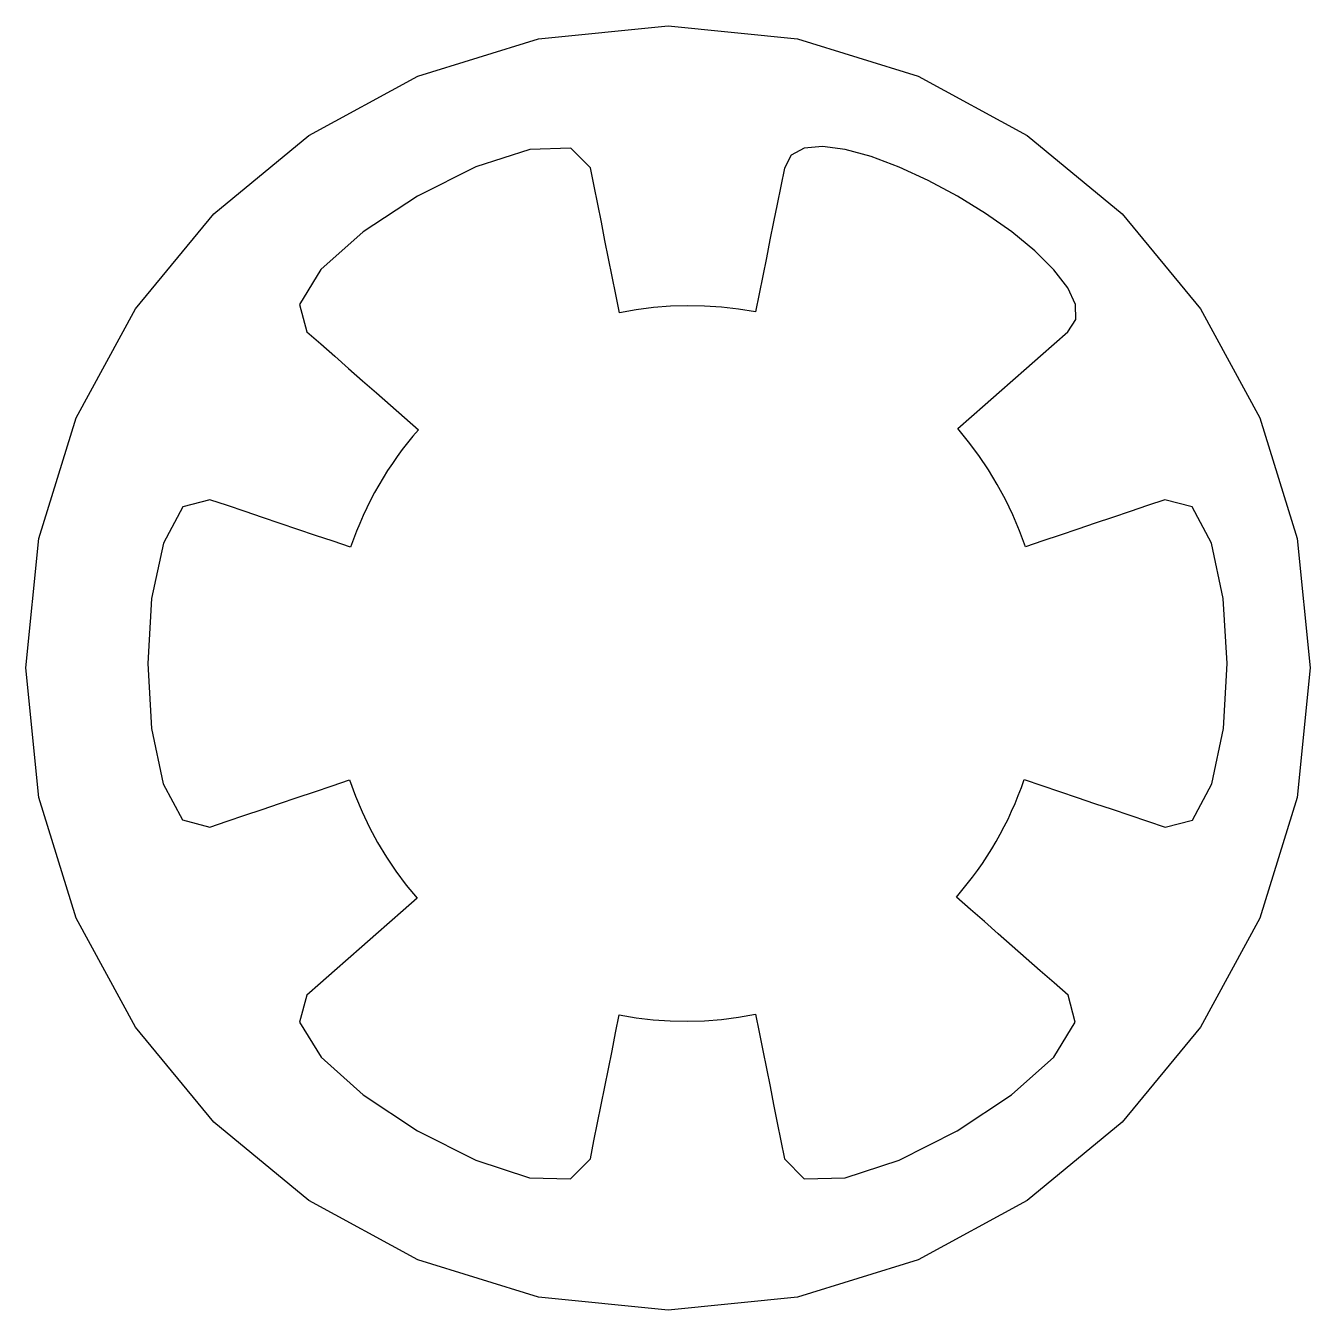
# Model space of a CAD drawing. Extents: x 23.1 to 76, y 23.8 to 35.1.
# Drawn here: x 23.11 to 34.47, y 23.78 to 35.14 of the extents above.
import ezdxf

# ---------------------------------------------------------------- set-up
doc = ezdxf.new("R2010")
doc.units = 0
doc.layers.add('Layer_1', color=7, linetype='CONTINUOUS')

msp = doc.modelspace()

# ---------------------------------------------------------------- linework, layer by layer
at = {"layer": 'Layer_1', "color": 1}
for points in [[(34.465854, 29.460247), (34.350468, 28.315647), (34.019537, 27.249561), (33.495899, 26.284829), (32.802391, 25.44429), (31.961854, 24.750782), (30.997123, 24.227144), (29.931037, 23.896213), (28.786437, 23.780827), (27.641836, 23.896213), (26.57575, 24.227144), (25.611019, 24.750782), (24.770479, 25.44429), (24.076972, 26.284829), (23.553334, 27.249561), (23.222403, 28.315647), (23.107016, 29.460247), (23.222403, 30.604847), (23.553334, 31.670933), (24.076972, 32.635665), (24.770479, 33.476201), (25.611019, 34.169709), (26.57575, 34.693347), (27.641836, 35.024278), (28.786437, 35.139664), (29.931037, 35.024278), (30.997123, 34.693347), (31.961852, 34.169709), (32.802391, 33.476201), (33.495899, 32.635662), (34.019537, 31.670933), (34.350468, 30.604847), (34.465854, 29.460247)], [(31.34495, 33.632694), (31.086782, 33.771352), (30.829249, 33.889857), (30.581604, 33.982912), (30.353092, 34.045212), (30.152965, 34.071459), (29.990473, 34.05636), (29.874866, 33.994607), (29.815396, 33.8809), (29.783576, 33.721907), (29.751755, 33.562917), (29.719935, 33.403924), (29.688114, 33.244932), (29.656294, 33.085942), (29.624473, 32.926949), (29.592652, 32.767959), (29.560832, 32.608966), (29.411243, 32.63352), (29.260872, 32.650792), (29.109982, 32.660811), (28.958829, 32.663633), (28.80768, 32.659117), (28.656792, 32.64732), (28.50643, 32.62827), (28.356852, 32.601967), (28.324873, 32.761894), (28.292892, 32.921824), (28.260913, 33.081751), (28.228935, 33.241677), (28.196956, 33.401604), (28.164975, 33.561534), (28.132996, 33.721461), (28.101018, 33.881388), (27.92593, 34.056843), (27.563277, 34.045667), (27.087069, 33.890255), (26.571322, 33.63301), (26.090043, 33.316322), (25.717239, 32.982589), (25.526925, 32.674205), (25.593112, 32.433571), (25.716347, 32.325245), (25.839582, 32.216917), (25.96282, 32.108589), (26.086055, 32.000264), (26.209291, 31.891938), (26.332526, 31.78361), (26.455764, 31.675282), (26.578999, 31.566957), (26.53018, 31.509372), (26.482755, 31.450673), (26.436739, 31.390881), (26.392156, 31.330026), (26.349022, 31.268131), (26.307357, 31.205224), (26.267177, 31.141332), (26.228501, 31.07648), (26.19181, 31.010581), (26.156701, 30.943861), (26.123187, 30.876353), (26.091279, 30.808084), (26.060994, 30.73908), (26.032343, 30.669377), (26.005334, 30.598999), (25.979991, 30.527975), (25.824433, 30.580503), (25.668875, 30.63303), (25.513316, 30.685557), (25.357756, 30.738087), (25.202197, 30.790614), (25.046639, 30.843141), (24.891081, 30.895669), (24.735523, 30.948196), (24.49603, 30.884335), (24.324376, 30.564794), (24.220852, 30.074845), (24.185749, 29.499758), (24.219359, 28.924798), (24.321972, 28.435238), (24.493876, 28.116344), (24.735362, 28.053392), (24.889682, 28.105546), (25.044001, 28.157701), (25.19832, 28.209856), (25.352636, 28.26201), (25.506955, 28.314165), (25.661274, 28.36632), (25.815593, 28.418474), (25.969912, 28.470629), (26.022036, 28.327808), (26.080857, 28.187944), (26.146236, 28.051269), (26.218051, 27.91801), (26.29617, 27.788393), (26.380461, 27.662644), (26.470795, 27.540995), (26.567044, 27.423672), (26.445262, 27.316619), (26.323483, 27.209564), (26.201702, 27.102512), (26.07992, 26.995459), (25.958141, 26.888404), (25.836359, 26.781351), (25.71458, 26.674296), (25.592799, 26.567243), (25.528379, 26.327902), (25.719336, 26.019467), (26.091957, 25.684825), (26.572536, 25.366865), (27.087357, 25.108476), (27.56271, 24.952546), (27.924883, 24.941962), (28.100168, 25.119615), (28.132034, 25.278687), (28.1639, 25.437759), (28.195768, 25.596831), (28.227634, 25.7559), (28.2595, 25.914971), (28.291365, 26.074043), (28.323234, 26.233115), (28.355099, 26.392186), (28.504889, 26.367548), (28.655466, 26.35022), (28.806565, 26.340173), (28.957923, 26.337351), (29.109285, 26.341866), (29.260381, 26.353663), (29.410952, 26.372741), (29.560733, 26.399101), (29.592712, 26.239174), (29.62469, 26.079244), (29.656672, 25.919318), (29.68865, 25.759391), (29.720629, 25.599464), (29.752607, 25.439534), (29.784589, 25.279607), (29.816568, 25.11968), (29.99183, 24.942024), (30.353952, 24.952608), (30.829229, 25.108521), (31.343963, 25.366896), (31.824452, 25.684839), (32.196999, 26.019467), (32.387903, 26.327893), (32.32346, 26.567232), (32.200143, 26.675605), (32.076829, 26.783979), (31.953512, 26.892352), (31.830198, 27.000728), (31.706881, 27.109101), (31.583566, 27.217475), (31.460249, 27.325848), (31.336935, 27.434221), (31.385754, 27.491806), (31.433182, 27.550506), (31.479195, 27.610294), (31.523778, 27.67115), (31.566913, 27.733044), (31.60858, 27.795949), (31.64876, 27.859841), (31.687436, 27.924693), (31.724187, 27.990665), (31.759351, 28.057458), (31.792919, 28.125045), (31.824875, 28.193394), (31.855203, 28.262479), (31.883896, 28.332267), (31.910933, 28.402729), (31.936305, 28.473841), (32.091942, 28.421265), (32.247579, 28.368693), (32.403216, 28.316118), (32.558853, 28.263543), (32.714493, 28.21097), (32.87013, 28.158395), (33.025767, 28.105823), (33.181404, 28.053248), (33.422876, 28.11622), (33.594744, 28.435154), (33.697304, 28.924773), (33.730849, 29.4998), (33.695678, 30.074958), (33.592091, 30.564966), (33.420379, 30.884546), (33.18084, 30.948424), (33.026521, 30.89627), (32.872202, 30.844115), (32.717883, 30.791958), (32.563563, 30.739803), (32.409244, 30.687648), (32.254925, 30.635491), (32.100606, 30.583336), (31.946287, 30.531181), (31.894031, 30.673853), (31.835091, 30.813562), (31.769599, 30.950081), (31.697686, 31.083183), (31.619482, 31.212638), (31.535115, 31.338221), (31.444716, 31.459707), (31.348416, 31.576866), (31.470195, 31.683918), (31.591977, 31.790971), (31.713758, 31.898023), (31.835537, 32.005078), (31.957316, 32.112131), (32.079098, 32.219184), (32.200877, 32.326236), (32.322659, 32.433289), (32.392452, 32.542489), (32.388896, 32.673925), (32.321225, 32.822301), (32.198692, 32.982312), (32.030544, 33.14866), (31.826024, 33.316043), (31.594378, 33.479159), (31.344852, 33.632713), (31.344863, 33.632713), (31.344874, 33.63271), (31.344886, 33.63271), (31.344897, 33.632708), (31.344911, 33.632708), (31.344922, 33.632705), (31.344934, 33.632702), (31.34495, 33.632694)]]:
    msp.add_lwpolyline(points, close=True, dxfattribs=at)

doc.saveas('drawing.dxf')
